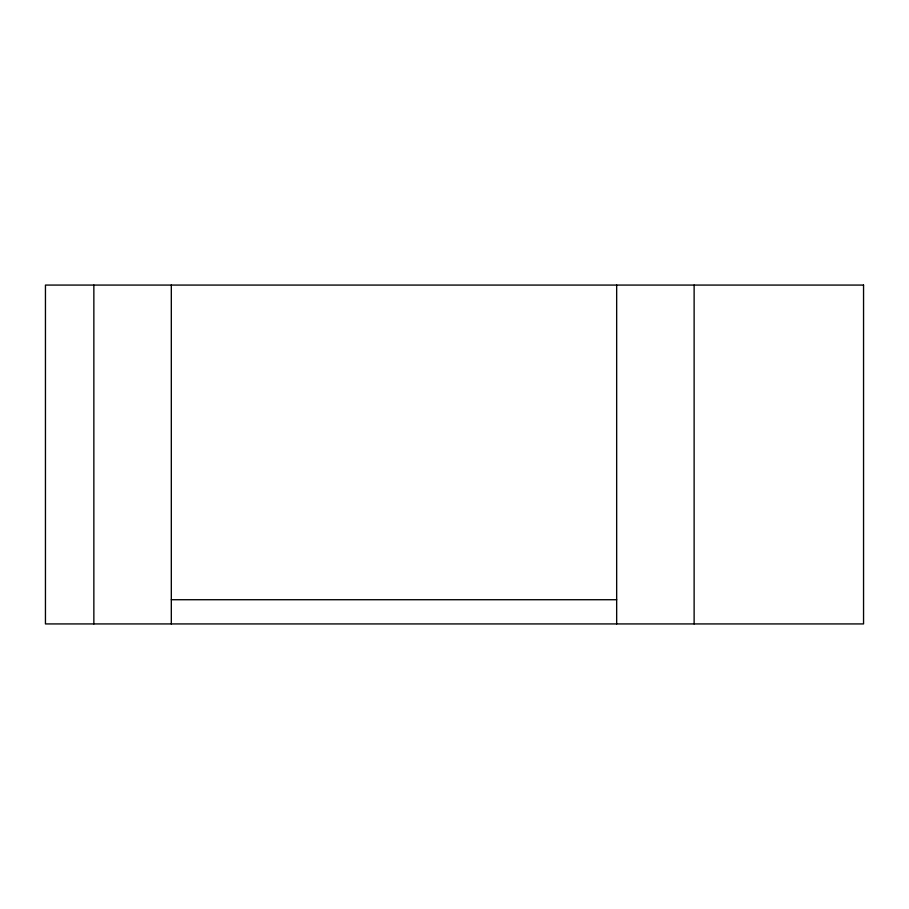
<?xml version="1.0" encoding="UTF-8"?>
<svg xmlns="http://www.w3.org/2000/svg" width="909" height="909" viewBox="0 0 909 909"><rect width="100%" height="100%" fill="white"/><g stroke="black" fill="none" stroke-linecap="round" stroke-linejoin="round"><path stroke-width="1.36" d="M171.312 599.724L616.666 599.724M694.124 285.074L694.124 623.926M616.666 285.074L616.666 623.926M171.312 285.074L171.312 623.926M93.854 285.074L93.854 623.926M863.55 285.074L45.45 285.074L45.45 623.926L863.55 623.926L863.55 285.074"/></g></svg>
